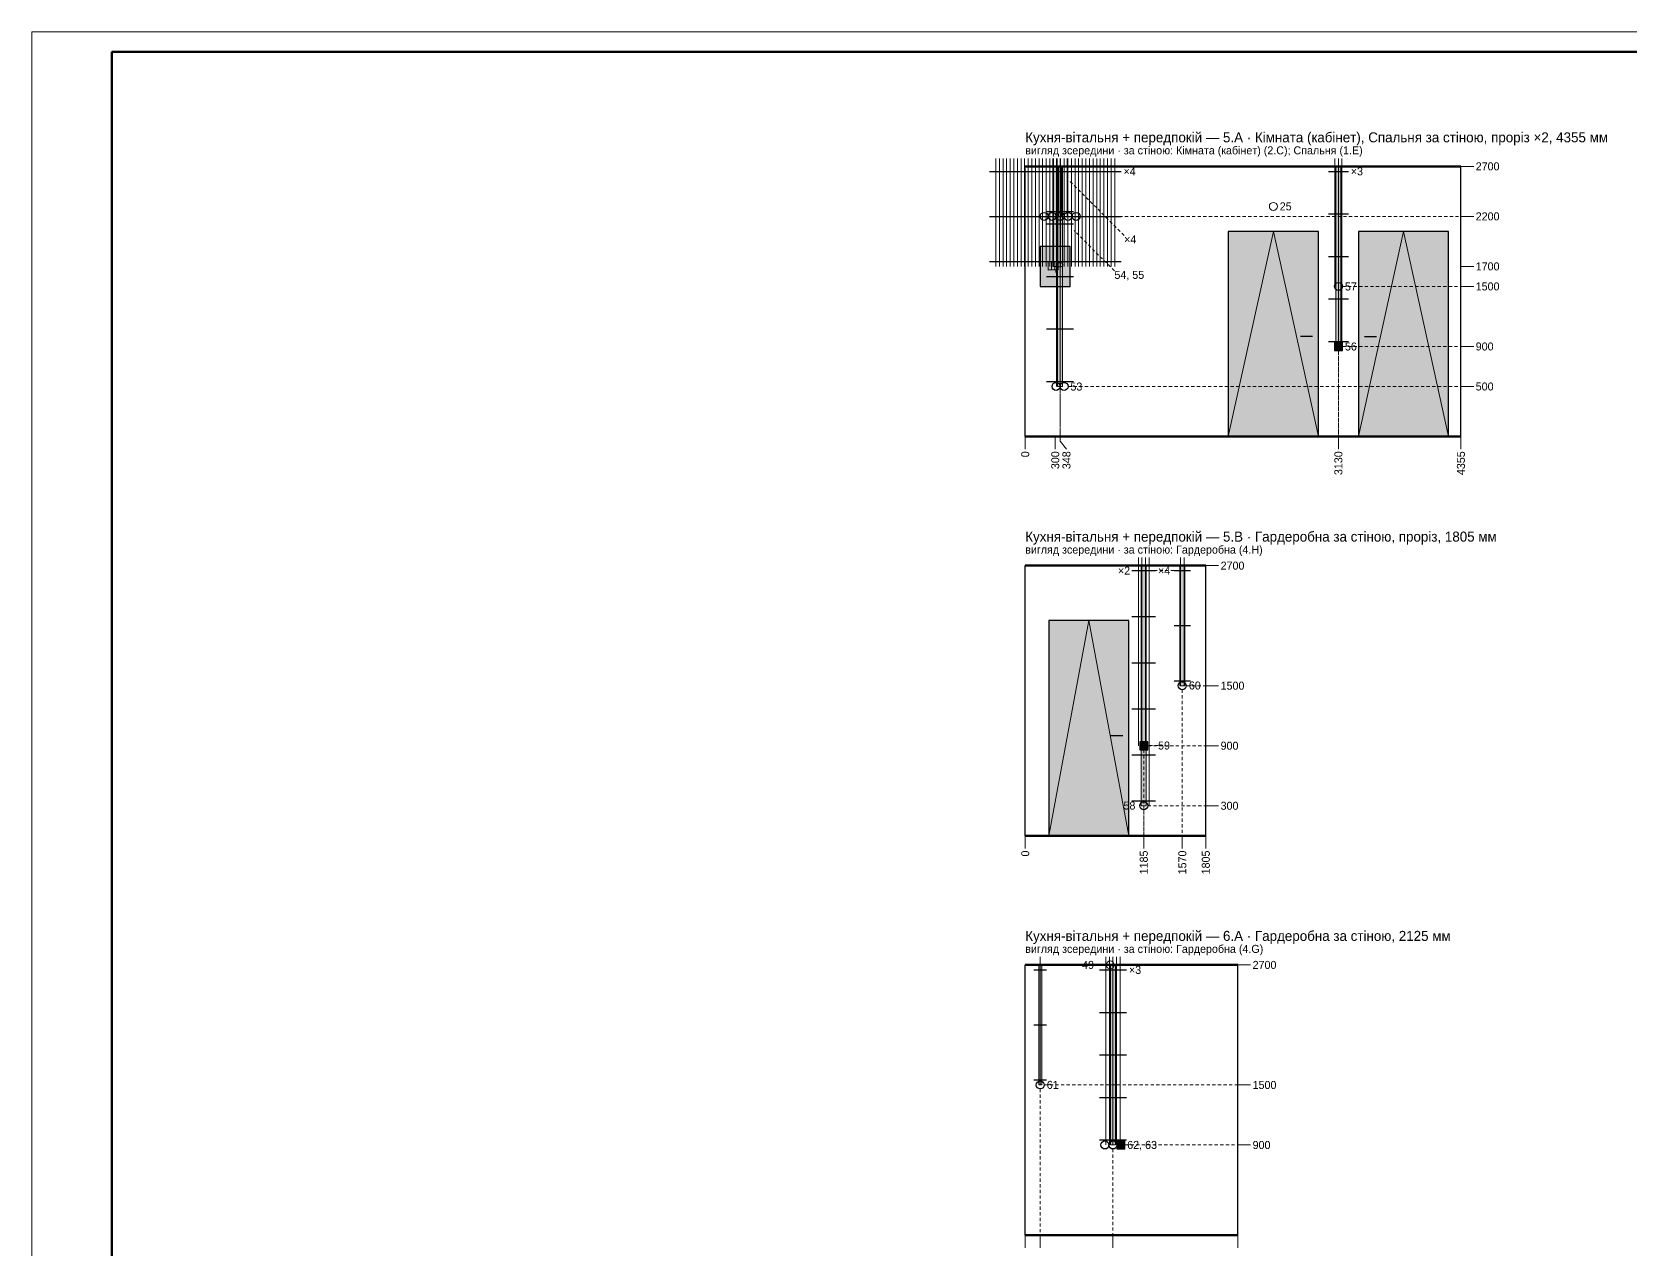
# Paper-space layout '08 Розгортки (продовження)' of a CAD drawing. Header units: millimetres. Extents: x 0 to 841, y 0 to 594.
# Drawn here: x 0 to 399.3, y 289.9 to 594 of the extents above; entities that cross this region are included whole.
import ezdxf
from ezdxf.enums import TextEntityAlignment as Align

# ---------------------------------------------------------------- set-up
doc = ezdxf.new("R2010")
doc.units = ezdxf.units.MM
doc.layers.add('A-SHEET', color=7, linetype='Continuous')
doc.layers.add('E-ELEV', color=7, linetype='Continuous')
doc.styles.add('PLEX_LIGHT', font='IBMPlexSans-Light.ttf')

psp = doc.layouts.new('08 Розгортки (продовження)')

# ---------------------------------------------------------------- hatches: boundary and pattern name
at = {"layer": 'E-ELEV', "true_color": 0xcfe3f3}
h = psp.add_hatch(color=7, dxfattribs=at)
h.dxf.hatch_style = 1
h.paths.add_polyline_path([(255.08, 535.42), (256.33, 535.42), (256.33, 560.42), (255.08, 560.42)])
at = {"layer": 'E-ELEV', "true_color": 0xe4ded3}
h = psp.add_hatch(color=7, dxfattribs=at)
h.dxf.hatch_style = 1
h.paths.add_polyline_path([(255.08, 535.42), (256.33, 535.42), (256.33, 560.42), (255.08, 560.42)])
h = psp.add_hatch(color=7, dxfattribs=at)
h.dxf.hatch_style = 1
h.paths.add_polyline_path([(255.08, 535.42), (256.33, 535.42), (256.33, 560.42), (255.08, 560.42)])
h = psp.add_hatch(color=7, dxfattribs=at)
h.dxf.hatch_style = 1
h.paths.add_polyline_path([(255.08, 535.42), (256.33, 535.42), (256.33, 560.42), (255.08, 560.42)])
h = psp.add_hatch(color=7, dxfattribs=at)
h.dxf.hatch_style = 1
h.paths.add_polyline_path([(255.08, 535.42), (256.33, 535.42), (256.33, 560.42), (255.08, 560.42)])
h = psp.add_hatch(color=7, dxfattribs=at)
h.dxf.hatch_style = 1
h.paths.add_polyline_path([(255.08, 535.42), (256.33, 535.42), (256.33, 560.42), (255.08, 560.42)])
h = psp.add_hatch(color=7, dxfattribs=at)
h.dxf.hatch_style = 1
h.paths.add_polyline_path([(255.08, 535.42), (256.33, 535.42), (256.33, 560.42), (255.08, 560.42)])
h = psp.add_hatch(color=7, dxfattribs=at)
h.dxf.hatch_style = 1
h.paths.add_polyline_path([(255.08, 535.42), (256.33, 535.42), (256.33, 560.42), (255.08, 560.42)])
h = psp.add_hatch(color=7, dxfattribs=at)
h.dxf.hatch_style = 1
h.paths.add_polyline_path([(255.08, 535.42), (256.33, 535.42), (256.33, 560.42), (255.08, 560.42)])
h = psp.add_hatch(color=7, dxfattribs=at)
h.dxf.hatch_style = 1
h.paths.add_polyline_path([(256.28, 505.42), (257.53, 505.42), (257.53, 560.42), (256.28, 560.42)])
at = {"layer": 'E-ELEV', "true_color": 0xcfe3f3}
h = psp.add_hatch(color=7, dxfattribs=at)
h.dxf.hatch_style = 1
h.paths.add_polyline_path([(256.53, 547.92), (257.28, 547.92), (257.28, 560.42), (256.53, 560.42)])
at = {"layer": 'E-ELEV', "true_color": 0xe4ded3}
h = psp.add_hatch(color=7, dxfattribs=at)
h.dxf.hatch_style = 1
h.paths.add_polyline_path([(325.83, 515.42), (327.08, 515.42), (327.08, 560.42), (325.83, 560.42)])
at = {"layer": 'E-ELEV', "true_color": 0xffffff}
h = psp.add_hatch(color=7, dxfattribs=at)
h.dxf.hatch_style = 1
h.paths.add_polyline_path([(298.96, 492.92), (321.46, 492.92), (321.46, 544.17), (298.96, 544.17)])
h = psp.add_hatch(color=7, dxfattribs=at)
h.dxf.hatch_style = 1
h.paths.add_polyline_path([(331.46, 492.92), (353.96, 492.92), (353.96, 544.17), (331.46, 544.17)])
h = psp.add_hatch(color=7, dxfattribs=at)
h.dxf.hatch_style = 1
h.paths.add_polyline_path([(251.96, 530.42), (259.46, 530.42), (259.46, 540.42), (251.96, 540.42)])
h = psp.add_hatch(color=7, dxfattribs=at)
h.dxf.hatch_style = 1
h.paths.add_polyline_path([(325.46, 514.42), (327.46, 514.42), (327.46, 516.42), (325.46, 516.42)])
at = {"layer": 'E-ELEV', "true_color": 0xe4ded3}
h = psp.add_hatch(color=7, dxfattribs=at)
h.dxf.hatch_style = 1
h.paths.add_polyline_path([(277.21, 400.65), (278.46, 400.65), (278.46, 460.65), (277.21, 460.65)])
h = psp.add_hatch(color=7, dxfattribs=at)
h.dxf.hatch_style = 1
h.paths.add_polyline_path([(286.83, 430.65), (288.08, 430.65), (288.08, 460.65), (286.83, 460.65)])
at = {"layer": 'E-ELEV', "true_color": 0xffffff}
h = psp.add_hatch(color=7, dxfattribs=at)
h.dxf.hatch_style = 1
h.paths.add_polyline_path([(254.08, 393.15), (274.08, 393.15), (274.08, 446.9), (254.08, 446.9)])
h = psp.add_hatch(color=7, dxfattribs=at)
h.dxf.hatch_style = 1
h.paths.add_polyline_path([(276.83, 414.65), (278.83, 414.65), (278.83, 416.65), (276.83, 416.65)])
at = {"layer": 'E-ELEV', "true_color": 0xe4ded3}
h = psp.add_hatch(color=7, dxfattribs=at)
h.dxf.hatch_style = 1
h.paths.add_polyline_path([(251.58, 330.88), (252.33, 330.88), (252.33, 360.88), (251.58, 360.88)])
h = psp.add_hatch(color=7, dxfattribs=at)
h.dxf.hatch_style = 1
h.paths.add_polyline_path([(269.51, 315.88), (270.76, 315.88), (270.76, 360.88), (269.51, 360.88)])
h = psp.add_hatch(color=7, dxfattribs=at)
h.dxf.hatch_style = 1
h.paths.add_polyline_path([(269.51, 315.88), (270.76, 315.88), (270.76, 360.88), (269.51, 360.88)])
at = {"layer": 'E-ELEV', "true_color": 0xffffff}
h = psp.add_hatch(color=7, dxfattribs=at)
h.dxf.hatch_style = 1
h.paths.add_polyline_path([(271.13, 314.88), (273.13, 314.88), (273.13, 316.88), (271.13, 316.88)])

# ---------------------------------------------------------------- linework, layer by layer
at = {"layer": 'A-SHEET', "lineweight": 18}
for p, q in [((841, 594), (0, 594)), ((0, 594), (0, 0))]:
    psp.add_line(p, q, dxfattribs=at)
at = {"layer": 'A-SHEET', "lineweight": 50}
for p, q in [((836, 589), (20, 589)), ((20, 589), (20, 5))]:
    psp.add_line(p, q, dxfattribs=at)
at = {"layer": 'E-ELEV', "lineweight": 25, "true_color": 0x29251f, "transparency": 33554559}
for p, q in [((239.26, 559.17), (272.16, 559.17)), ((253.51, 559.17), (260.31, 559.17)), ((323.96, 559.17), (328.96, 559.17)), ((239.26, 547.92), (272.16, 547.92)), ((253.51, 549.17), (260.31, 549.17)), ((323.96, 548.55), (328.96, 548.55)), ((253.51, 546.05), (260.31, 546.05)), ((239.26, 536.67), (272.16, 536.67)), ((323.96, 537.92), (328.96, 537.92)), ((253.51, 532.92), (260.31, 532.92)), ((323.96, 527.3), (328.96, 527.3)), ((253.51, 519.8), (260.31, 519.8)), ((323.96, 516.67), (328.96, 516.67)), ((253.51, 506.67), (260.31, 506.67)), ((274.88, 459.4), (280.78, 459.4)), ((285.41, 459.4), (289.51, 459.4)), ((274.88, 447.9), (280.78, 447.9)), ((285.41, 445.65), (289.51, 445.65)), ((274.88, 436.4), (280.78, 436.4)), ((285.41, 431.9), (289.51, 431.9)), ((274.88, 424.9), (280.78, 424.9)), ((274.88, 413.4), (280.78, 413.4)), ((274.88, 401.9), (280.78, 401.9)), ((250.36, 359.63), (253.56, 359.63)), ((266.73, 359.63), (273.53, 359.63)), ((266.73, 349.01), (273.53, 349.01)), ((250.36, 345.88), (253.56, 345.88)), ((266.73, 338.38), (273.53, 338.38)), ((250.36, 332.13), (253.56, 332.13)), ((266.73, 327.76), (273.53, 327.76)), ((266.73, 317.13), (273.53, 317.13))]:
    psp.add_line(p, q, dxfattribs=at)
at = {"layer": 'E-ELEV', "lineweight": 15, "true_color": 0x4fb0a0}
for p, q in [((240.86, 535.42), (240.86, 562.42)), ((256.01, 505.42), (256.01, 562.42)), ((256.91, 547.92), (256.91, 562.42)), ((256.91, 505.42), (256.91, 562.42)), ((258.71, 547.92), (258.71, 562.42)), ((261.56, 535.42), (261.56, 562.42)), ((279.18, 400.65), (279.18, 462.65)), ((287.01, 430.65), (287.01, 462.65)), ((287.91, 430.65), (287.91, 462.65))]:
    psp.add_line(p, q, dxfattribs=at)
at = {"layer": 'E-ELEV', "lineweight": 15, "true_color": 0xa8344f}
for p, q in [((241.76, 535.42), (241.76, 562.42)), ((259.76, 535.42), (259.76, 562.42))]:
    psp.add_line(p, q, dxfattribs=at)
at = {"layer": 'E-ELEV', "lineweight": 15, "true_color": 0x3f6fb5}
for p, q in [((242.66, 535.42), (242.66, 562.42)), ((262.46, 535.42), (262.46, 562.42)), ((263.36, 535.42), (263.36, 562.42)), ((271.03, 315.88), (271.03, 362.88)), ((271.93, 315.88), (271.93, 362.88))]:
    psp.add_line(p, q, dxfattribs=at)
at = {"layer": 'E-ELEV', "lineweight": 15, "true_color": 0x4e79a7}
for p, q in [((243.56, 535.42), (243.56, 562.42)), ((251.66, 535.42), (251.66, 562.42)), ((266.96, 535.42), (266.96, 562.42)), ((251.96, 330.88), (251.96, 362.88))]:
    psp.add_line(p, q, dxfattribs=at)
at = {"layer": 'E-ELEV', "lineweight": 15, "true_color": 0x76b7b2}
for p, q in [((244.46, 535.42), (244.46, 562.42)), ((254.36, 535.42), (254.36, 562.42)), ((267.86, 535.42), (267.86, 562.42)), ((325.56, 530.42), (325.56, 562.42))]:
    psp.add_line(p, q, dxfattribs=at)
at = {"layer": 'E-ELEV', "lineweight": 15, "true_color": 0x7f7fc9}
for p, q in [((245.36, 535.42), (245.36, 562.42)), ((256.16, 535.42), (256.16, 562.42)), ((268.76, 535.42), (268.76, 562.42))]:
    psp.add_line(p, q, dxfattribs=at)
at = {"layer": 'E-ELEV', "lineweight": 15, "true_color": 0x29251f}
for p, q in [((246.26, 535.42), (246.26, 562.42)), ((247.16, 535.42), (247.16, 562.42)), ((248.06, 535.42), (248.06, 562.42)), ((248.96, 535.42), (248.96, 562.42)), ((250.76, 535.42), (250.76, 562.42)), ((255.11, 547.92), (255.11, 562.42))]:
    psp.add_line(p, q, dxfattribs=at)
at = {"layer": 'E-ELEV', "lineweight": 50, "true_color": 0x29251f}
for p, q in [((248.21, 560.42), (357.08, 560.42)), ((248.21, 492.92), (357.08, 492.92)), ((248.21, 460.65), (293.33, 460.65)), ((248.21, 393.15), (293.33, 393.15)), ((248.21, 360.88), (301.33, 360.88)), ((248.21, 293.38), (301.33, 293.38))]:
    psp.add_line(p, q, dxfattribs=at)
at = {"layer": 'E-ELEV', "lineweight": 25, "true_color": 0x29251f}
for p, q in [((248.21, 492.92), (248.21, 560.42)), ((357.08, 492.92), (357.08, 560.42)), ((319.96, 517.92), (316.96, 517.92)), ((332.96, 517.92), (335.96, 517.92)), ((248.21, 393.15), (248.21, 460.65)), ((293.33, 393.15), (293.33, 460.65)), ((272.58, 418.15), (269.58, 418.15)), ((248.21, 293.38), (248.21, 360.88)), ((301.33, 293.38), (301.33, 360.88))]:
    psp.add_line(p, q, dxfattribs=at)
at = {"layer": 'E-ELEV', "lineweight": 15, "true_color": 0xf28e2b}
for p, q in [((249.86, 535.42), (249.86, 562.42)), ((269.66, 535.42), (269.66, 562.42))]:
    psp.add_line(p, q, dxfattribs=at)
at = {"layer": 'E-ELEV', "lineweight": 15, "true_color": 0xd4a72c}
for p, q in [((252.56, 535.42), (252.56, 562.42)), ((253.46, 535.42), (253.46, 562.42)), ((326.46, 515.42), (326.46, 562.42)), ((327.36, 515.42), (327.36, 562.42))]:
    psp.add_line(p, q, dxfattribs=at)
at = {"layer": 'E-ELEV', "lineweight": 15, "true_color": 0xc9845c}
psp.add_line((255.26, 535.42), (255.26, 562.42), dxfattribs=at)
at = {"layer": 'E-ELEV', "lineweight": 15, "true_color": 0xa6761d}
for p, q in [((257.06, 535.42), (257.06, 562.42)), ((276.48, 415.65), (276.48, 462.65)), ((277.38, 415.65), (277.38, 462.65)), ((278.28, 415.65), (278.28, 462.65))]:
    psp.add_line(p, q, dxfattribs=at)
at = {"layer": 'E-ELEV', "lineweight": 15, "true_color": 0x5f9ed1}
for p, q in [((257.96, 535.42), (257.96, 562.42)), ((270.56, 535.42), (270.56, 562.42))]:
    psp.add_line(p, q, dxfattribs=at)
at = {"layer": 'E-ELEV', "lineweight": 15, "true_color": 0xe15759}
for p, q in [((258.86, 535.42), (258.86, 562.42)), ((266.06, 535.42), (266.06, 562.42))]:
    psp.add_line(p, q, dxfattribs=at)
at = {"layer": 'E-ELEV', "lineweight": 15, "true_color": 0x9c755f}
for p, q in [((260.66, 535.42), (260.66, 562.42)), ((268.33, 315.88), (268.33, 362.88)), ((269.23, 315.88), (269.23, 362.88)), ((270.13, 315.88), (270.13, 362.88))]:
    psp.add_line(p, q, dxfattribs=at)
at = {"layer": 'E-ELEV', "lineweight": 15, "true_color": 0xe67f8a}
psp.add_line((264.26, 535.42), (264.26, 562.42), dxfattribs=at)
at = {"layer": 'E-ELEV', "lineweight": 15, "true_color": 0xc2185b}
psp.add_line((265.16, 535.42), (265.16, 562.42), dxfattribs=at)
at = {"layer": 'E-ELEV', "lineweight": 13, "true_color": 0x29251f}
for p, q in [((357.08, 560.42), (358.28, 560.42)), ((358.28, 560.42), (360.28, 560.42)), ((357.08, 547.92), (358.28, 547.92)), ((358.28, 547.92), (360.28, 547.92)), ((357.08, 535.42), (358.28, 535.42)), ((358.28, 535.42), (360.28, 535.42)), ((357.08, 530.42), (358.28, 530.42)), ((358.28, 530.42), (360.28, 530.42)), ((357.08, 515.42), (358.28, 515.42)), ((358.28, 515.42), (360.28, 515.42)), ((357.08, 505.42), (358.28, 505.42)), ((358.28, 505.42), (360.28, 505.42)), ((248.21, 492.92), (248.21, 491.72)), ((248.21, 491.72), (248.21, 489.72)), ((255.71, 492.92), (255.71, 491.72)), ((255.71, 491.72), (255.71, 489.72)), ((256.91, 492.92), (256.91, 491.72)), ((256.91, 491.72), (258.51, 489.72)), ((326.46, 492.92), (326.46, 491.72)), ((326.46, 491.72), (326.46, 489.72)), ((357.08, 492.92), (357.08, 491.72)), ((357.08, 491.72), (357.08, 489.72)), ((293.33, 460.65), (294.53, 460.65)), ((294.53, 460.65), (296.53, 460.65)), ((293.33, 430.65), (294.53, 430.65)), ((294.53, 430.65), (296.53, 430.65)), ((293.33, 415.65), (294.53, 415.65)), ((294.53, 415.65), (296.53, 415.65)), ((293.33, 400.65), (294.53, 400.65)), ((294.53, 400.65), (296.53, 400.65)), ((248.21, 393.15), (248.21, 391.95)), ((248.21, 391.95), (248.21, 389.95)), ((277.83, 393.15), (277.83, 391.95)), ((277.83, 391.95), (277.83, 389.95)), ((287.46, 393.15), (287.46, 391.95)), ((287.46, 391.95), (287.46, 389.95)), ((293.33, 393.15), (293.33, 391.95)), ((293.33, 391.95), (293.33, 389.95)), ((301.33, 360.88), (302.53, 360.88)), ((302.53, 360.88), (304.53, 360.88)), ((301.33, 330.88), (302.53, 330.88)), ((302.53, 330.88), (304.53, 330.88)), ((301.33, 315.88), (302.53, 315.88)), ((302.53, 315.88), (304.53, 315.88)), ((248.21, 293.38), (248.21, 292.18)), ((248.21, 292.18), (248.21, 290.18)), ((251.96, 293.38), (251.96, 292.18)), ((251.96, 292.18), (251.96, 290.18)), ((270.13, 293.38), (270.13, 292.18)), ((270.13, 292.18), (270.13, 290.18)), ((301.33, 293.38), (301.33, 292.18)), ((301.33, 292.18), (301.33, 290.18))]:
    psp.add_line(p, q, dxfattribs=at)
at = {"layer": 'E-ELEV', "lineweight": 13, "true_color": 0x9a9288}
for p, q in [((260.04, 556.04), (259.47, 556.61)), ((261.03, 555.05), (260.46, 555.62)), ((262.02, 554.06), (261.45, 554.63)), ((263.01, 553.07), (262.44, 553.64)), ((264, 552.08), (263.43, 552.65)), ((264.99, 551.09), (264.42, 551.66)), ((261.91, 547.92), (262.71, 547.92)), ((261.91, 547.92), (262.71, 547.92)), ((263.31, 547.92), (264.11, 547.92)), ((263.31, 547.92), (264.11, 547.92)), ((264.71, 547.92), (265.51, 547.92)), ((264.71, 547.92), (265.51, 547.92)), ((265.98, 550.1), (265.41, 550.67)), ((266.11, 547.92), (266.91, 547.92)), ((266.11, 547.92), (266.91, 547.92)), ((266.97, 549.11), (266.4, 549.68)), ((267.96, 548.12), (267.39, 548.69)), ((267.51, 547.92), (268.31, 547.92)), ((267.51, 547.92), (268.31, 547.92)), ((268.95, 547.13), (268.38, 547.7)), ((268.91, 547.92), (269.71, 547.92)), ((268.91, 547.92), (269.71, 547.92)), ((270.31, 547.92), (271.11, 547.92)), ((270.31, 547.92), (271.11, 547.92)), ((271.71, 547.92), (272.51, 547.92)), ((271.71, 547.92), (272.51, 547.92)), ((273.11, 547.92), (273.91, 547.92)), ((273.11, 547.92), (273.91, 547.92)), ((274.51, 547.92), (275.31, 547.92)), ((274.51, 547.92), (275.31, 547.92)), ((275.91, 547.92), (276.71, 547.92)), ((275.91, 547.92), (276.71, 547.92)), ((277.31, 547.92), (278.11, 547.92)), ((277.31, 547.92), (278.11, 547.92)), ((278.71, 547.92), (279.51, 547.92)), ((278.71, 547.92), (279.51, 547.92)), ((280.11, 547.92), (280.91, 547.92)), ((280.11, 547.92), (280.91, 547.92)), ((281.51, 547.92), (282.31, 547.92)), ((281.51, 547.92), (282.31, 547.92)), ((282.91, 547.92), (283.71, 547.92)), ((282.91, 547.92), (283.71, 547.92)), ((284.31, 547.92), (285.11, 547.92)), ((284.31, 547.92), (285.11, 547.92)), ((285.71, 547.92), (286.51, 547.92)), ((285.71, 547.92), (286.51, 547.92)), ((287.11, 547.92), (287.91, 547.92)), ((287.11, 547.92), (287.91, 547.92)), ((288.51, 547.92), (289.31, 547.92)), ((288.51, 547.92), (289.31, 547.92)), ((289.91, 547.92), (290.71, 547.92)), ((289.91, 547.92), (290.71, 547.92)), ((291.31, 547.92), (292.11, 547.92)), ((291.31, 547.92), (292.11, 547.92)), ((292.71, 547.92), (293.51, 547.92)), ((292.71, 547.92), (293.51, 547.92)), ((294.11, 547.92), (294.91, 547.92)), ((294.11, 547.92), (294.91, 547.92)), ((295.51, 547.92), (296.31, 547.92)), ((295.51, 547.92), (296.31, 547.92)), ((296.91, 547.92), (297.71, 547.92)), ((296.91, 547.92), (297.71, 547.92)), ((298.31, 547.92), (299.11, 547.92)), ((298.31, 547.92), (299.11, 547.92)), ((299.71, 547.92), (300.51, 547.92)), ((299.71, 547.92), (300.51, 547.92)), ((301.11, 547.92), (301.91, 547.92)), ((301.11, 547.92), (301.91, 547.92)), ((302.51, 547.92), (303.31, 547.92)), ((302.51, 547.92), (303.31, 547.92)), ((303.91, 547.92), (304.71, 547.92)), ((303.91, 547.92), (304.71, 547.92)), ((305.31, 547.92), (306.11, 547.92)), ((305.31, 547.92), (306.11, 547.92)), ((306.71, 547.92), (307.51, 547.92)), ((306.71, 547.92), (307.51, 547.92)), ((308.11, 547.92), (308.91, 547.92)), ((308.11, 547.92), (308.91, 547.92)), ((309.51, 547.92), (310.31, 547.92)), ((309.51, 547.92), (310.31, 547.92)), ((310.91, 547.92), (311.71, 547.92)), ((310.91, 547.92), (311.71, 547.92)), ((312.31, 547.92), (313.11, 547.92)), ((312.31, 547.92), (313.11, 547.92)), ((313.71, 547.92), (314.51, 547.92)), ((313.71, 547.92), (314.51, 547.92)), ((315.11, 547.92), (315.91, 547.92)), ((315.11, 547.92), (315.91, 547.92)), ((316.51, 547.92), (317.31, 547.92)), ((316.51, 547.92), (317.31, 547.92)), ((317.91, 547.92), (318.71, 547.92)), ((317.91, 547.92), (318.71, 547.92)), ((319.31, 547.92), (320.11, 547.92)), ((319.31, 547.92), (320.11, 547.92)), ((320.71, 547.92), (321.51, 547.92)), ((320.71, 547.92), (321.51, 547.92)), ((322.11, 547.92), (322.91, 547.92)), ((322.11, 547.92), (322.91, 547.92)), ((323.51, 547.92), (324.31, 547.92)), ((323.51, 547.92), (324.31, 547.92)), ((324.91, 547.92), (325.71, 547.92)), ((324.91, 547.92), (325.71, 547.92)), ((326.31, 547.92), (327.11, 547.92)), ((326.31, 547.92), (327.11, 547.92)), ((327.71, 547.92), (328.51, 547.92)), ((327.71, 547.92), (328.51, 547.92)), ((329.11, 547.92), (329.91, 547.92)), ((329.11, 547.92), (329.91, 547.92)), ((330.51, 547.92), (331.31, 547.92)), ((330.51, 547.92), (331.31, 547.92)), ((331.91, 547.92), (332.71, 547.92)), ((331.91, 547.92), (332.71, 547.92)), ((333.31, 547.92), (334.11, 547.92)), ((333.31, 547.92), (334.11, 547.92)), ((334.71, 547.92), (335.51, 547.92)), ((334.71, 547.92), (335.51, 547.92)), ((336.11, 547.92), (336.91, 547.92)), ((336.11, 547.92), (336.91, 547.92)), ((337.51, 547.92), (338.31, 547.92)), ((337.51, 547.92), (338.31, 547.92)), ((338.91, 547.92), (339.71, 547.92)), ((338.91, 547.92), (339.71, 547.92)), ((340.31, 547.92), (341.11, 547.92)), ((340.31, 547.92), (341.11, 547.92)), ((341.71, 547.92), (342.51, 547.92)), ((341.71, 547.92), (342.51, 547.92)), ((343.11, 547.92), (343.91, 547.92)), ((343.11, 547.92), (343.91, 547.92)), ((344.51, 547.92), (345.31, 547.92)), ((344.51, 547.92), (345.31, 547.92)), ((345.91, 547.92), (346.71, 547.92)), ((345.91, 547.92), (346.71, 547.92)), ((347.31, 547.92), (348.11, 547.92)), ((347.31, 547.92), (348.11, 547.92)), ((348.71, 547.92), (349.51, 547.92)), ((348.71, 547.92), (349.51, 547.92)), ((350.11, 547.92), (350.91, 547.92)), ((350.11, 547.92), (350.91, 547.92)), ((351.51, 547.92), (352.31, 547.92)), ((351.51, 547.92), (352.31, 547.92)), ((352.91, 547.92), (353.71, 547.92)), ((352.91, 547.92), (353.71, 547.92)), ((354.31, 547.92), (355.11, 547.92)), ((354.31, 547.92), (355.11, 547.92)), ((355.71, 547.92), (356.51, 547.92)), ((355.71, 547.92), (356.51, 547.92)), ((256.91, 546.92), (256.91, 546.12)), ((256.91, 546.92), (256.91, 546.12)), ((256.91, 545.52), (256.91, 544.72)), ((256.91, 545.52), (256.91, 544.72)), ((256.91, 544.12), (256.91, 543.32)), ((256.91, 544.12), (256.91, 543.32)), ((260.6, 544.2), (260.44, 544.36)), ((261.59, 543.21), (261.02, 543.78)), ((269.94, 546.14), (269.37, 546.71)), ((270.93, 545.15), (270.36, 545.72)), ((271.92, 544.16), (271.35, 544.73)), ((272.91, 543.17), (272.34, 543.74)), ((256.91, 542.72), (256.91, 541.92)), ((256.91, 542.72), (256.91, 541.92)), ((256.91, 541.32), (256.91, 540.52)), ((256.91, 541.32), (256.91, 540.52)), ((256.91, 539.92), (256.91, 539.12)), ((256.91, 539.92), (256.91, 539.12)), ((262.58, 542.22), (262.01, 542.79)), ((263.57, 541.23), (263, 541.8)), ((264.56, 540.24), (263.99, 540.81)), ((265.55, 539.25), (264.98, 539.82)), ((256.91, 538.52), (256.91, 537.72)), ((256.91, 538.52), (256.91, 537.72)), ((256.91, 537.12), (256.91, 536.32)), ((256.91, 537.12), (256.91, 536.32)), ((256.91, 535.72), (256.91, 534.92)), ((256.91, 535.72), (256.91, 534.92)), ((266.54, 538.26), (265.97, 538.83)), ((267.53, 537.27), (266.96, 537.84)), ((268.52, 536.28), (267.95, 536.85)), ((269.51, 535.29), (268.94, 535.86)), ((256.91, 534.32), (256.91, 533.52)), ((256.91, 534.32), (256.91, 533.52)), ((256.91, 532.92), (256.91, 532.12)), ((256.91, 532.92), (256.91, 532.12)), ((256.91, 531.52), (256.91, 530.72)), ((256.91, 531.52), (256.91, 530.72)), ((270.5, 534.3), (269.93, 534.87)), ((256.91, 530.12), (256.91, 529.32)), ((256.91, 530.12), (256.91, 529.32)), ((256.91, 528.72), (256.91, 527.92)), ((256.91, 528.72), (256.91, 527.92)), ((256.91, 527.32), (256.91, 526.52)), ((256.91, 527.32), (256.91, 526.52)), ((326.46, 529.42), (326.46, 528.62)), ((326.46, 528.02), (326.46, 527.22)), ((327.46, 530.42), (328.26, 530.42)), ((328.86, 530.42), (329.66, 530.42)), ((330.26, 530.42), (331.06, 530.42)), ((331.66, 530.42), (332.46, 530.42)), ((333.06, 530.42), (333.86, 530.42)), ((334.46, 530.42), (335.26, 530.42)), ((335.86, 530.42), (336.66, 530.42)), ((337.26, 530.42), (338.06, 530.42)), ((338.66, 530.42), (339.46, 530.42)), ((340.06, 530.42), (340.86, 530.42)), ((341.46, 530.42), (342.26, 530.42)), ((342.86, 530.42), (343.66, 530.42)), ((344.26, 530.42), (345.06, 530.42)), ((345.66, 530.42), (346.46, 530.42)), ((347.06, 530.42), (347.86, 530.42)), ((348.46, 530.42), (349.26, 530.42)), ((349.86, 530.42), (350.66, 530.42)), ((351.26, 530.42), (352.06, 530.42)), ((352.66, 530.42), (353.46, 530.42)), ((354.06, 530.42), (354.86, 530.42)), ((355.46, 530.42), (356.26, 530.42)), ((356.86, 530.42), (357.08, 530.42)), ((256.91, 525.92), (256.91, 525.12)), ((256.91, 525.92), (256.91, 525.12)), ((256.91, 524.52), (256.91, 523.72)), ((256.91, 524.52), (256.91, 523.72)), ((326.46, 526.62), (326.46, 525.82)), ((326.46, 525.22), (326.46, 524.42)), ((326.46, 523.82), (326.46, 523.02)), ((256.91, 523.12), (256.91, 522.32)), ((256.91, 523.12), (256.91, 522.32)), ((256.91, 521.72), (256.91, 520.92)), ((256.91, 521.72), (256.91, 520.92)), ((256.91, 520.32), (256.91, 519.52)), ((256.91, 520.32), (256.91, 519.52)), ((326.46, 522.42), (326.46, 521.62)), ((326.46, 521.02), (326.46, 520.22)), ((326.46, 519.62), (326.46, 518.82)), ((256.91, 518.92), (256.91, 518.12)), ((256.91, 518.92), (256.91, 518.12)), ((256.91, 517.52), (256.91, 516.72)), ((256.91, 517.52), (256.91, 516.72)), ((256.91, 516.12), (256.91, 515.32)), ((256.91, 516.12), (256.91, 515.32)), ((326.46, 518.22), (326.46, 517.42)), ((326.46, 516.82), (326.46, 516.02)), ((326.46, 515.42), (326.46, 514.62)), ((327.46, 515.42), (328.26, 515.42)), ((328.86, 515.42), (329.66, 515.42)), ((330.26, 515.42), (331.06, 515.42)), ((331.66, 515.42), (332.46, 515.42)), ((333.06, 515.42), (333.86, 515.42)), ((334.46, 515.42), (335.26, 515.42)), ((335.86, 515.42), (336.66, 515.42)), ((337.26, 515.42), (338.06, 515.42)), ((338.66, 515.42), (339.46, 515.42)), ((340.06, 515.42), (340.86, 515.42)), ((341.46, 515.42), (342.26, 515.42)), ((342.86, 515.42), (343.66, 515.42)), ((344.26, 515.42), (345.06, 515.42)), ((345.66, 515.42), (346.46, 515.42)), ((347.06, 515.42), (347.86, 515.42)), ((348.46, 515.42), (349.26, 515.42)), ((349.86, 515.42), (350.66, 515.42)), ((351.26, 515.42), (352.06, 515.42)), ((352.66, 515.42), (353.46, 515.42)), ((354.06, 515.42), (354.86, 515.42)), ((355.46, 515.42), (356.26, 515.42)), ((356.86, 515.42), (357.08, 515.42)), ((256.91, 514.72), (256.91, 513.92)), ((256.91, 514.72), (256.91, 513.92)), ((256.91, 513.32), (256.91, 512.52)), ((256.91, 513.32), (256.91, 512.52)), ((256.91, 511.92), (256.91, 511.12)), ((256.91, 511.92), (256.91, 511.12)), ((326.46, 514.42), (326.46, 513.62)), ((326.46, 514.02), (326.46, 513.22)), ((326.46, 513.02), (326.46, 512.22)), ((326.46, 512.62), (326.46, 511.82)), ((326.46, 511.62), (326.46, 510.82)), ((326.46, 511.22), (326.46, 510.42)), ((256.91, 510.52), (256.91, 509.72)), ((256.91, 510.52), (256.91, 509.72)), ((256.91, 509.12), (256.91, 508.32)), ((256.91, 509.12), (256.91, 508.32)), ((256.91, 507.72), (256.91, 506.92)), ((256.91, 507.72), (256.91, 506.92)), ((326.46, 510.22), (326.46, 509.42)), ((326.46, 509.82), (326.46, 509.02)), ((326.46, 508.82), (326.46, 508.02)), ((326.46, 508.42), (326.46, 507.62)), ((326.46, 507.42), (326.46, 506.62)), ((256.91, 506.32), (256.91, 505.52)), ((256.91, 506.32), (256.91, 505.52)), ((256.91, 504.92), (256.91, 504.12)), ((256.91, 504.92), (256.91, 504.12)), ((256.91, 504.42), (256.91, 503.62)), ((256.91, 503.52), (256.91, 502.72)), ((256.91, 503.52), (256.91, 502.72)), ((258.91, 505.42), (259.71, 505.42)), ((260.31, 505.42), (261.11, 505.42)), ((261.71, 505.42), (262.51, 505.42)), ((263.11, 505.42), (263.91, 505.42)), ((264.51, 505.42), (265.31, 505.42)), ((265.91, 505.42), (266.71, 505.42)), ((267.31, 505.42), (268.11, 505.42)), ((268.71, 505.42), (269.51, 505.42)), ((270.11, 505.42), (270.91, 505.42)), ((271.51, 505.42), (272.31, 505.42)), ((272.91, 505.42), (273.71, 505.42)), ((274.31, 505.42), (275.11, 505.42)), ((275.71, 505.42), (276.51, 505.42)), ((277.11, 505.42), (277.91, 505.42)), ((278.51, 505.42), (279.31, 505.42)), ((279.91, 505.42), (280.71, 505.42)), ((281.31, 505.42), (282.11, 505.42)), ((282.71, 505.42), (283.51, 505.42)), ((284.11, 505.42), (284.91, 505.42)), ((285.51, 505.42), (286.31, 505.42)), ((286.91, 505.42), (287.71, 505.42)), ((288.31, 505.42), (289.11, 505.42)), ((289.71, 505.42), (290.51, 505.42)), ((291.11, 505.42), (291.91, 505.42)), ((292.51, 505.42), (293.31, 505.42)), ((293.91, 505.42), (294.71, 505.42)), ((295.31, 505.42), (296.11, 505.42)), ((296.71, 505.42), (297.51, 505.42)), ((298.11, 505.42), (298.91, 505.42)), ((299.51, 505.42), (300.31, 505.42)), ((300.91, 505.42), (301.71, 505.42)), ((302.31, 505.42), (303.11, 505.42)), ((303.71, 505.42), (304.51, 505.42)), ((305.11, 505.42), (305.91, 505.42)), ((306.51, 505.42), (307.31, 505.42)), ((307.91, 505.42), (308.71, 505.42)), ((309.31, 505.42), (310.11, 505.42)), ((310.71, 505.42), (311.51, 505.42)), ((312.11, 505.42), (312.91, 505.42)), ((313.51, 505.42), (314.31, 505.42)), ((314.91, 505.42), (315.71, 505.42)), ((316.31, 505.42), (317.11, 505.42)), ((317.71, 505.42), (318.51, 505.42)), ((319.11, 505.42), (319.91, 505.42)), ((320.51, 505.42), (321.31, 505.42)), ((321.91, 505.42), (322.71, 505.42)), ((323.31, 505.42), (324.11, 505.42)), ((324.71, 505.42), (325.51, 505.42)), ((326.11, 505.42), (326.91, 505.42)), ((326.46, 507.02), (326.46, 506.22)), ((326.46, 506.02), (326.46, 505.22)), ((326.46, 505.62), (326.46, 504.82)), ((326.46, 504.62), (326.46, 503.82)), ((326.46, 504.22), (326.46, 503.42)), ((326.46, 503.22), (326.46, 502.42)), ((327.51, 505.42), (328.31, 505.42)), ((328.91, 505.42), (329.71, 505.42)), ((330.31, 505.42), (331.11, 505.42)), ((331.71, 505.42), (332.51, 505.42)), ((333.11, 505.42), (333.91, 505.42)), ((334.51, 505.42), (335.31, 505.42)), ((335.91, 505.42), (336.71, 505.42)), ((337.31, 505.42), (338.11, 505.42)), ((338.71, 505.42), (339.51, 505.42)), ((340.11, 505.42), (340.91, 505.42)), ((341.51, 505.42), (342.31, 505.42)), ((342.91, 505.42), (343.71, 505.42)), ((344.31, 505.42), (345.11, 505.42)), ((345.71, 505.42), (346.51, 505.42)), ((347.11, 505.42), (347.91, 505.42)), ((348.51, 505.42), (349.31, 505.42)), ((349.91, 505.42), (350.71, 505.42)), ((351.31, 505.42), (352.11, 505.42)), ((352.71, 505.42), (353.51, 505.42)), ((354.11, 505.42), (354.91, 505.42)), ((355.51, 505.42), (356.31, 505.42)), ((356.91, 505.42), (357.08, 505.42)), ((256.91, 503.02), (256.91, 502.22)), ((256.91, 502.12), (256.91, 501.32)), ((256.91, 502.12), (256.91, 501.32)), ((256.91, 501.62), (256.91, 500.82)), ((256.91, 500.72), (256.91, 499.92)), ((256.91, 500.72), (256.91, 499.92)), ((256.91, 500.22), (256.91, 499.42)), ((256.91, 499.32), (256.91, 498.52)), ((256.91, 499.32), (256.91, 498.52)), ((326.46, 502.82), (326.46, 502.02)), ((326.46, 501.82), (326.46, 501.02)), ((326.46, 501.42), (326.46, 500.62)), ((326.46, 500.42), (326.46, 499.62)), ((326.46, 500.02), (326.46, 499.22)), ((256.91, 498.82), (256.91, 498.02)), ((256.91, 497.92), (256.91, 497.12)), ((256.91, 497.92), (256.91, 497.12)), ((256.91, 497.42), (256.91, 496.62)), ((256.91, 496.52), (256.91, 495.72)), ((256.91, 496.52), (256.91, 495.72)), ((256.91, 496.02), (256.91, 495.22)), ((326.46, 499.02), (326.46, 498.22)), ((326.46, 498.62), (326.46, 497.82)), ((326.46, 497.62), (326.46, 496.82)), ((326.46, 497.22), (326.46, 496.42)), ((326.46, 496.22), (326.46, 495.42)), ((326.46, 495.82), (326.46, 495.02)), ((256.91, 495.12), (256.91, 494.32)), ((256.91, 495.12), (256.91, 494.32)), ((256.91, 494.62), (256.91, 493.82)), ((256.91, 493.72), (256.91, 492.92)), ((256.91, 493.72), (256.91, 492.92)), ((256.91, 493.22), (256.91, 492.92)), ((326.46, 494.82), (326.46, 494.02)), ((326.46, 494.42), (326.46, 493.62)), ((326.46, 493.42), (326.46, 492.92)), ((326.46, 493.02), (326.46, 492.92)), ((274.81, 459.4), (275.61, 459.4)), ((276.21, 459.4), (277.01, 459.4)), ((277.61, 459.4), (278.41, 459.4)), ((279.01, 459.4), (279.81, 459.4)), ((280.41, 459.4), (281.21, 459.4)), ((281.81, 459.4), (282.61, 459.4)), ((283.21, 459.4), (284.01, 459.4)), ((284.61, 459.4), (285.41, 459.4)), ((287.46, 429.65), (287.46, 428.85)), ((287.46, 428.25), (287.46, 427.45)), ((288.46, 430.65), (289.26, 430.65)), ((289.86, 430.65), (290.66, 430.65)), ((291.26, 430.65), (292.06, 430.65)), ((292.66, 430.65), (293.33, 430.65)), ((287.46, 426.85), (287.46, 426.05)), ((287.46, 425.45), (287.46, 424.65)), ((287.46, 424.05), (287.46, 423.25)), ((287.46, 422.65), (287.46, 421.85)), ((287.46, 421.25), (287.46, 420.45)), ((287.46, 419.85), (287.46, 419.05)), ((278.83, 415.65), (279.63, 415.65)), ((280, 415.7), (279.2, 415.7)), ((280.23, 415.65), (281.03, 415.65)), ((281.4, 415.7), (280.6, 415.7)), ((281.63, 415.65), (282.43, 415.65)), ((283.03, 415.65), (283.83, 415.65)), ((284.43, 415.65), (285.23, 415.65)), ((285.83, 415.65), (286.63, 415.65)), ((287.23, 415.65), (288.03, 415.65)), ((287.46, 418.45), (287.46, 417.65)), ((287.46, 417.05), (287.46, 416.25)), ((287.46, 415.65), (287.46, 414.85)), ((288.63, 415.65), (289.43, 415.65)), ((290.03, 415.65), (290.83, 415.65)), ((291.43, 415.65), (292.23, 415.65)), ((292.83, 415.65), (293.33, 415.65)), ((277.83, 414.65), (277.83, 413.85)), ((277.83, 413.25), (277.83, 412.45)), ((277.83, 411.85), (277.83, 411.05)), ((287.46, 414.25), (287.46, 413.45)), ((287.46, 412.85), (287.46, 412.05)), ((287.46, 411.45), (287.46, 410.65)), ((277.83, 410.45), (277.83, 409.65)), ((277.83, 409.05), (277.83, 408.25)), ((277.83, 407.65), (277.83, 406.85)), ((287.46, 410.05), (287.46, 409.25)), ((287.46, 408.65), (287.46, 407.85)), ((277.83, 406.25), (277.83, 405.45)), ((277.83, 404.85), (277.83, 404.05)), ((277.83, 403.45), (277.83, 402.65)), ((287.46, 407.25), (287.46, 406.45)), ((287.46, 405.85), (287.46, 405.05)), ((287.46, 404.45), (287.46, 403.65)), ((277.83, 402.05), (277.83, 401.25)), ((277.83, 400.65), (277.83, 399.85)), ((277.83, 399.65), (277.83, 398.85)), ((278.83, 400.65), (279.63, 400.65)), ((280.23, 400.65), (281.03, 400.65)), ((281.63, 400.65), (282.43, 400.65)), ((283.03, 400.65), (283.83, 400.65)), ((284.43, 400.65), (285.23, 400.65)), ((285.83, 400.65), (286.63, 400.65)), ((287.23, 400.65), (288.03, 400.65)), ((287.46, 403.05), (287.46, 402.25)), ((287.46, 401.65), (287.46, 400.85)), ((287.46, 400.25), (287.46, 399.45)), ((288.63, 400.65), (289.43, 400.65)), ((290.03, 400.65), (290.83, 400.65)), ((291.43, 400.65), (292.23, 400.65)), ((292.83, 400.65), (293.33, 400.65)), ((277.83, 399.25), (277.83, 398.45)), ((277.83, 398.25), (277.83, 397.45)), ((277.83, 397.85), (277.83, 397.05)), ((277.83, 396.85), (277.83, 396.05)), ((277.83, 396.45), (277.83, 395.65)), ((277.83, 395.45), (277.83, 394.65)), ((287.46, 398.85), (287.46, 398.05)), ((287.46, 397.45), (287.46, 396.65)), ((287.46, 396.05), (287.46, 395.25)), ((277.83, 395.05), (277.83, 394.25)), ((277.83, 394.05), (277.83, 393.25)), ((277.83, 393.65), (277.83, 393.15)), ((287.46, 394.65), (287.46, 393.85)), ((287.46, 393.25), (287.46, 393.15)), ((251.96, 329.88), (251.96, 329.08)), ((251.96, 328.48), (251.96, 327.68)), ((252.96, 330.88), (253.76, 330.88)), ((254.36, 330.88), (255.16, 330.88)), ((255.76, 330.88), (256.56, 330.88)), ((257.16, 330.88), (257.96, 330.88)), ((258.56, 330.88), (259.36, 330.88)), ((259.96, 330.88), (260.76, 330.88)), ((261.36, 330.88), (262.16, 330.88)), ((262.76, 330.88), (263.56, 330.88)), ((264.16, 330.88), (264.96, 330.88)), ((265.56, 330.88), (266.36, 330.88)), ((266.96, 330.88), (267.76, 330.88)), ((268.36, 330.88), (269.16, 330.88)), ((269.76, 330.88), (270.56, 330.88)), ((271.16, 330.88), (271.96, 330.88)), ((272.56, 330.88), (273.36, 330.88)), ((273.96, 330.88), (274.76, 330.88)), ((275.36, 330.88), (276.16, 330.88)), ((276.76, 330.88), (277.56, 330.88)), ((278.16, 330.88), (278.96, 330.88)), ((279.56, 330.88), (280.36, 330.88)), ((280.96, 330.88), (281.76, 330.88)), ((282.36, 330.88), (283.16, 330.88)), ((283.76, 330.88), (284.56, 330.88)), ((285.16, 330.88), (285.96, 330.88)), ((286.56, 330.88), (287.36, 330.88)), ((287.96, 330.88), (288.76, 330.88)), ((289.36, 330.88), (290.16, 330.88)), ((290.76, 330.88), (291.56, 330.88)), ((292.16, 330.88), (292.96, 330.88)), ((293.56, 330.88), (294.36, 330.88)), ((294.96, 330.88), (295.76, 330.88)), ((296.36, 330.88), (297.16, 330.88)), ((297.76, 330.88), (298.56, 330.88)), ((299.16, 330.88), (299.96, 330.88)), ((300.56, 330.88), (301.33, 330.88)), ((251.96, 327.08), (251.96, 326.28)), ((251.96, 325.68), (251.96, 324.88)), ((251.96, 324.28), (251.96, 323.48)), ((251.96, 322.88), (251.96, 322.08)), ((251.96, 321.48), (251.96, 320.68)), ((251.96, 320.08), (251.96, 319.28)), ((251.96, 318.68), (251.96, 317.88)), ((251.96, 317.28), (251.96, 316.48)), ((251.96, 315.88), (251.96, 315.08)), ((273.13, 315.88), (273.93, 315.88)), ((273.13, 315.88), (273.93, 315.88)), ((274.53, 315.88), (275.33, 315.88)), ((274.53, 315.88), (275.33, 315.88)), ((275.93, 315.88), (276.73, 315.88)), ((275.93, 315.88), (276.73, 315.88)), ((277.33, 315.88), (278.13, 315.88)), ((277.33, 315.88), (278.13, 315.88)), ((278.73, 315.88), (279.53, 315.88)), ((278.73, 315.88), (279.53, 315.88)), ((280.13, 315.88), (280.93, 315.88)), ((280.13, 315.88), (280.93, 315.88)), ((281.53, 315.88), (282.33, 315.88)), ((281.53, 315.88), (282.33, 315.88)), ((282.93, 315.88), (283.73, 315.88)), ((282.93, 315.88), (283.73, 315.88)), ((284.33, 315.88), (285.13, 315.88)), ((284.33, 315.88), (285.13, 315.88)), ((285.73, 315.88), (286.53, 315.88)), ((285.73, 315.88), (286.53, 315.88)), ((287.13, 315.88), (287.93, 315.88)), ((287.13, 315.88), (287.93, 315.88)), ((288.53, 315.88), (289.33, 315.88)), ((288.53, 315.88), (289.33, 315.88)), ((289.93, 315.88), (290.73, 315.88)), ((289.93, 315.88), (290.73, 315.88)), ((291.33, 315.88), (292.13, 315.88)), ((291.33, 315.88), (292.13, 315.88)), ((292.73, 315.88), (293.53, 315.88)), ((292.73, 315.88), (293.53, 315.88)), ((294.13, 315.88), (294.93, 315.88)), ((294.13, 315.88), (294.93, 315.88)), ((295.53, 315.88), (296.33, 315.88)), ((295.53, 315.88), (296.33, 315.88)), ((296.93, 315.88), (297.73, 315.88)), ((296.93, 315.88), (297.73, 315.88)), ((298.33, 315.88), (299.13, 315.88)), ((298.33, 315.88), (299.13, 315.88)), ((299.73, 315.88), (300.53, 315.88)), ((299.73, 315.88), (300.53, 315.88)), ((301.13, 315.88), (301.33, 315.88)), ((301.13, 315.88), (301.33, 315.88)), ((251.96, 314.48), (251.96, 313.68)), ((251.96, 313.08), (251.96, 312.28)), ((251.96, 311.68), (251.96, 310.88)), ((270.13, 314.88), (270.13, 314.08)), ((270.13, 314.88), (270.13, 314.08)), ((270.13, 313.48), (270.13, 312.68)), ((270.13, 313.48), (270.13, 312.68)), ((270.13, 312.08), (270.13, 311.28)), ((270.13, 312.08), (270.13, 311.28)), ((251.96, 310.28), (251.96, 309.48)), ((251.96, 308.88), (251.96, 308.08)), ((270.13, 310.68), (270.13, 309.88)), ((270.13, 310.68), (270.13, 309.88)), ((270.13, 309.28), (270.13, 308.48)), ((270.13, 309.28), (270.13, 308.48)), ((270.13, 307.88), (270.13, 307.08)), ((270.13, 307.88), (270.13, 307.08)), ((251.96, 307.48), (251.96, 306.68)), ((251.96, 306.08), (251.96, 305.28)), ((251.96, 304.68), (251.96, 303.88)), ((270.13, 306.48), (270.13, 305.68)), ((270.13, 306.48), (270.13, 305.68)), ((270.13, 305.08), (270.13, 304.28)), ((270.13, 305.08), (270.13, 304.28)), ((270.13, 303.68), (270.13, 302.88)), ((270.13, 303.68), (270.13, 302.88)), ((251.96, 303.28), (251.96, 302.48)), ((251.96, 301.88), (251.96, 301.08)), ((251.96, 300.48), (251.96, 299.68)), ((270.13, 302.28), (270.13, 301.48)), ((270.13, 302.28), (270.13, 301.48)), ((270.13, 300.88), (270.13, 300.08)), ((270.13, 300.88), (270.13, 300.08)), ((251.96, 299.08), (251.96, 298.28)), ((251.96, 297.68), (251.96, 296.88)), ((251.96, 296.28), (251.96, 295.48)), ((270.13, 299.48), (270.13, 298.68)), ((270.13, 299.48), (270.13, 298.68)), ((270.13, 298.08), (270.13, 297.28)), ((270.13, 298.08), (270.13, 297.28)), ((270.13, 296.68), (270.13, 295.88)), ((270.13, 296.68), (270.13, 295.88)), ((251.96, 294.88), (251.96, 294.08)), ((251.96, 293.48), (251.96, 293.38)), ((270.13, 295.28), (270.13, 294.48)), ((270.13, 295.28), (270.13, 294.48)), ((270.13, 293.88), (270.13, 293.38)), ((270.13, 293.88), (270.13, 293.38))]:
    psp.add_line(p, q, dxfattribs=at)
at = {"layer": 'E-ELEV', "lineweight": 13, "true_color": 0xd9d3c8}
for p, q in [((298.96, 492.92), (310.21, 544.17)), ((321.46, 492.92), (310.21, 544.17)), ((331.46, 492.92), (342.71, 544.17)), ((353.96, 492.92), (342.71, 544.17)), ((254.08, 393.15), (264.08, 446.9)), ((274.08, 393.15), (264.08, 446.9))]:
    psp.add_line(p, q, dxfattribs=at)
at = {"layer": 'E-ELEV', "lineweight": 13, "true_color": 0x9a9288}
for points in [[(255.08, 535.42), (256.33, 535.42), (256.33, 560.42), (255.08, 560.42)], [(255.08, 535.42), (256.33, 535.42), (256.33, 560.42), (255.08, 560.42)], [(255.08, 535.42), (256.33, 535.42), (256.33, 560.42), (255.08, 560.42)], [(255.08, 535.42), (256.33, 535.42), (256.33, 560.42), (255.08, 560.42)], [(255.08, 535.42), (256.33, 535.42), (256.33, 560.42), (255.08, 560.42)], [(255.08, 535.42), (256.33, 535.42), (256.33, 560.42), (255.08, 560.42)], [(255.08, 535.42), (256.33, 535.42), (256.33, 560.42), (255.08, 560.42)], [(255.08, 535.42), (256.33, 535.42), (256.33, 560.42), (255.08, 560.42)], [(255.08, 535.42), (256.33, 535.42), (256.33, 560.42), (255.08, 560.42)], [(256.28, 505.42), (257.53, 505.42), (257.53, 560.42), (256.28, 560.42)], [(256.53, 547.92), (257.28, 547.92), (257.28, 560.42), (256.53, 560.42)], [(325.83, 515.42), (327.08, 515.42), (327.08, 560.42), (325.83, 560.42)], [(277.21, 400.65), (278.46, 400.65), (278.46, 460.65), (277.21, 460.65)], [(286.83, 430.65), (288.08, 430.65), (288.08, 460.65), (286.83, 460.65)], [(251.58, 330.88), (252.33, 330.88), (252.33, 360.88), (251.58, 360.88)], [(269.51, 315.88), (270.76, 315.88), (270.76, 360.88), (269.51, 360.88)], [(269.51, 315.88), (270.76, 315.88), (270.76, 360.88), (269.51, 360.88)]]:
    psp.add_lwpolyline(points, close=True, dxfattribs=at)
at = {"layer": 'E-ELEV', "lineweight": 25, "true_color": 0x29251f}
for points in [[(298.96, 492.92), (321.46, 492.92), (321.46, 544.17), (298.96, 544.17)], [(331.46, 492.92), (353.96, 492.92), (353.96, 544.17), (331.46, 544.17)], [(251.96, 530.42), (259.46, 530.42), (259.46, 540.42), (251.96, 540.42)], [(325.46, 514.42), (327.46, 514.42), (327.46, 516.42), (325.46, 516.42)], [(254.08, 393.15), (274.08, 393.15), (274.08, 446.9), (254.08, 446.9)], [(276.83, 414.65), (278.83, 414.65), (278.83, 416.65), (276.83, 416.65)], [(271.13, 314.88), (273.13, 314.88), (273.13, 316.88), (271.13, 316.88)]]:
    psp.add_lwpolyline(points, close=True, dxfattribs=at)
at = {"layer": 'E-ELEV', "lineweight": 13, "true_color": 0xb0a99d}
for centre in [(310.21, 550.42), (269.46, 360.88)]:
    psp.add_circle(centre, 1, dxfattribs=at)
at = {"layer": 'E-ELEV', "lineweight": 25, "true_color": 0x29251f}
for centre in [(252.91, 547.92), (254.91, 547.92), (256.91, 547.92), (258.91, 547.92), (326.46, 530.42), (255.91, 505.42), (257.91, 505.42), (287.46, 430.65), (277.83, 400.65), (251.96, 330.88), (268.13, 315.88), (270.13, 315.88)]:
    psp.add_circle(centre, 1, dxfattribs=at)
at = {"layer": 'E-ELEV', "lineweight": 25, "true_color": 0x1f6fb2}
psp.add_circle((260.91, 547.92), 1, dxfattribs=at)

# ---------------------------------------------------------------- texts
at = {"layer": 'E-ELEV', "true_color": 0x29251f, "style": 'PLEX_LIGHT'}
for s, height, p in [('Кухня-вітальня + передпокій — 5.A · Кімната (кабінет), Спальня за стіною, проріз ×2, 4355 мм', 2.5, (248.21, 567.67)), ('вигляд зсередини · за стіною: Кімната (кабінет) (2.C); Спальня (1.E)', 2, (248.21, 564.42)), ('×4', 2, (272.76, 559.17)), ('×3', 2, (329.56, 559.17)), ('2700', 2, (360.78, 560.42)), ('2200', 2, (360.78, 547.92)), ('×4', 2, (272.91, 542.17)), ('1700', 2, (360.78, 535.42)), ('54, 55', 2, (270.5, 533.3)), ('57', 2, (328.1, 530.4)), ('1500', 2, (360.78, 530.42)), ('56', 2, (328.1, 515.4)), ('900', 2, (360.78, 515.42)), ('53', 2, (259.5, 505.4)), ('500', 2, (360.78, 505.42)), ('Кухня-вітальня + передпокій — 5.B · Гардеробна за стіною, проріз, 1805 мм', 2.5, (248.21, 467.9)), ('вигляд зсередини · за стіною: Гардеробна (4.H)', 2, (248.21, 464.65)), ('×2', 2, (271.37, 459.4)), ('×4', 2, (281.38, 459.4)), ('2700', 2, (297.03, 460.65)), ('60', 2, (289.1, 430.7)), ('1500', 2, (297.03, 430.65)), ('59', 2, (281.4, 415.7)), ('900', 2, (297.03, 415.65)), ('58', 2, (272.76, 400.7)), ('300', 2, (297.03, 400.65)), ('Кухня-вітальня + передпокій — 6.A · Гардеробна за стіною, 2125 мм', 2.5, (248.21, 368.13)), ('вигляд зсередини · за стіною: Гардеробна (4.G)', 2, (248.21, 364.88)), ('×3', 2, (274.13, 359.63)), ('2700', 2, (305.03, 360.88)), ('61', 2, (253.6, 330.9)), ('1500', 2, (305.03, 330.88)), ('62, 63', 2, (273.7, 315.9)), ('900', 2, (305.03, 315.88))]:
    psp.add_text(s, height=height, dxfattribs=at).set_placement(p, align=Align.MIDDLE_LEFT)
at = {"layer": 'E-ELEV', "true_color": 0xb0a99d, "style": 'PLEX_LIGHT'}
for s, p in [('25', (311.81, 550.42)), ('49', (262.42, 360.88))]:
    psp.add_text(s, height=2, dxfattribs=at).set_placement(p, align=Align.MIDDLE_LEFT)
at = {"layer": 'E-ELEV', "true_color": 0x29251f, "style": 'PLEX_LIGHT'}
psp.add_text('ЩР', height=2, dxfattribs=at).set_placement((255.71, 535.42), align=Align.MIDDLE_CENTER)
for s, p in [('0', (248.21, 489.22)), ('300', (255.71, 489.22)), ('348', (258.51, 489.22)), ('3130', (326.46, 489.22)), ('4355', (357.08, 489.22)), ('0', (248.21, 389.45)), ('1185', (277.83, 389.45)), ('1570', (287.46, 389.45)), ('1805', (293.33, 389.45))]:
    psp.add_text(s, height=2, rotation=90, dxfattribs=at).set_placement(p, align=Align.MIDDLE_RIGHT)

doc.saveas('drawing.dxf')
